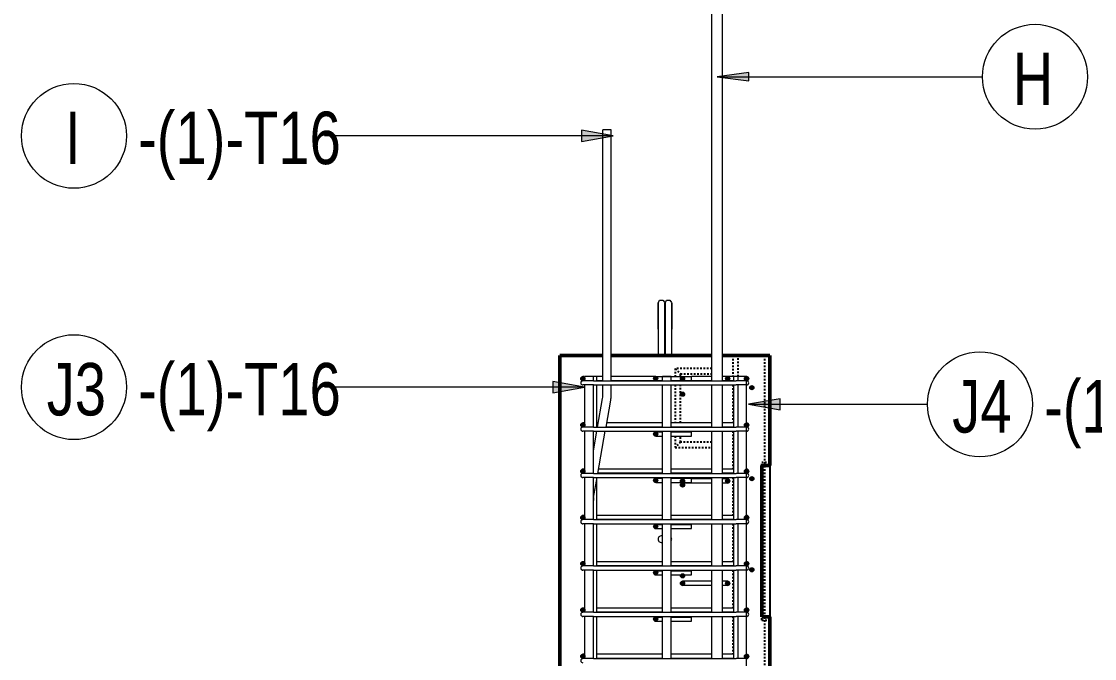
# Model space of a CAD drawing. Header units: millimetres. Extents: x 493 to 7173, y -1395 to 18363.
# Drawn here: x 3967 to 6012, y 2462 to 3677 of the extents above; entities that cross this region are included whole.
import ezdxf

# ---------------------------------------------------------------- set-up
doc = ezdxf.new("R2010")
doc.units = ezdxf.units.MM
doc.linetypes.add('Dash', pattern=[6.36, 3.18, -3.18])
for name, color, linetype, lineweight in [('A-GENM', 13, 'Continuous', 18), ('A-WALL', 113, 'Continuous', 25), ('A-WALL-HDLN', 110, 'Dash', 25), ('S-RBAR', 171, 'Continuous', 18), ('S-RBAR-IDEN', 171, 'Continuous', 9)]:
    doc.layers.add(name, color=color, linetype=linetype, lineweight=lineweight)
doc.styles.add('Nirmala UI Semilight_1', font='NirmalaS.ttf', dxfattribs={"width": 0.8, "height": 100})

# ---------------------------------------------------------------- blocks, each defined once
blk = doc.blocks.new('12_7Ø_ Lifting Insert_COLUMN - 12_9Ø Lifting insert-1653057-Elevation Right Copy 1 Copy 1')
at = {"layer": 'A-GENM'}
for p, q in [((17936, 3090), (17936, 3040)), ((17948.7, 3040), (17948.7, 3090))]:
    blk.add_line(p, q, dxfattribs=at)
at = {"layer": 'A-GENM', "flags": 128}
for points in [[(17936, 3140), (17938.9, 3145.3), (17944.9, 3145.8), (17948.6, 3140.9), (17948.7, 3140)], [(17936, 3090), (17936, 3109.8), (17936, 3126.3), (17936, 3137), (17936, 3140)], [(17936, 3140), (17936, 3135.9), (17936, 3124.4), (17936, 3107.2), (17936, 3090)], [(17948.7, 3090), (17948.7, 3109.8), (17948.7, 3126.3), (17948.7, 3137), (17948.7, 3140)], [(17948.7, 3140), (17948.7, 3135.9), (17948.7, 3124.4), (17948.7, 3107.2), (17948.7, 3090)]]:
    blk.add_lwpolyline(points, dxfattribs=at)
at = {"layer": 'A-GENM'}
for start, end in [(0, 22.8665), (337.1335, 360)]:
    blk.add_arc((17942.3, 2690), 6.35, start, end, dxfattribs=at)
blk = doc.blocks.new('12_7Ø_ Lifting Insert_COLUMN - 12_9Ø Lifting insert-V2-Elevation Right Copy 1 Copy 1')
at = {"layer": 'A-GENM'}
for p, q in [((17922.8, 3090), (17922.8, 3040)), ((17935.5, 3040), (17935.5, 3090))]:
    blk.add_line(p, q, dxfattribs=at)
at = {"layer": 'A-GENM', "flags": 128}
for points in [[(17922.8, 3140), (17925.7, 3145.3), (17931.8, 3145.8), (17935.5, 3140.9), (17935.5, 3140)], [(17922.8, 3090), (17922.8, 3109.8), (17922.8, 3126.3), (17922.8, 3137), (17922.8, 3140)], [(17922.8, 3140), (17922.8, 3135.9), (17922.8, 3124.4), (17922.8, 3107.2), (17922.8, 3090)], [(17935.5, 3090), (17935.5, 3109.8), (17935.5, 3126.3), (17935.5, 3137), (17935.5, 3140)], [(17935.5, 3140), (17935.5, 3135.9), (17935.5, 3124.4), (17935.5, 3107.2), (17935.5, 3090)]]:
    blk.add_lwpolyline(points, dxfattribs=at)
at = {"layer": 'A-GENM'}
for start, end in [(68.5986, 180), (180, 291.4014)]:
    blk.add_arc((17929.2, 2690), 6.35, start, end, dxfattribs=at)
blk = doc.blocks.new('M_Rebar Tag_rfa Dimension - ARROW-793927-Elevation Right Copy 1 Copy 1')
at = {"layer": 'S-RBAR-IDEN'}
blk.add_circle((18532.1, -1083.3), 100, dxfattribs=at)
blk = doc.blocks.new('M_Rebar Tag_rfa MARK - ARROW-794226-Elevation Right Copy 1 Copy 1')
at = {"layer": 'S-RBAR-IDEN'}
blk.add_circle((18641, 3571.3), 100, dxfattribs=at)

msp = doc.modelspace()

# ---------------------------------------------------------------- hatches: boundary and pattern name
at = {"layer": 'S-RBAR'}
h = msp.add_hatch(color=256, dxfattribs=at)
edge = h.paths.add_edge_path()
edge.add_arc((5036.7, 2996), 4, 0, 360)
for points in [[(5036.7, 2992), (5040.7, 2996), (5036.6, 2999.9), (5032.7, 2996), (5036.6, 2992.1)], [(5175.5, 2992.3), (5179.5, 2996.3), (5175.5, 3000.3), (5171.5, 2996.3)], [(5226.7, 2992), (5230.7, 2996), (5226.7, 3000), (5222.7, 2996)], [(5312.7, 2992), (5316.7, 2996), (5312.7, 3000), (5308.7, 2996)], [(5348.7, 2992), (5352.7, 2996), (5348.7, 3000), (5344.7, 2996)], [(5226.7, 2962.3), (5230.7, 2966.3), (5226.7, 2970.3), (5222.7, 2966.3)], [(5358.7, 2974.8), (5362.7, 2978.8), (5358.7, 2982.8), (5354.7, 2978.8)], [(5036.7, 2903.7), (5040.7, 2907.7), (5036.6, 2911.6), (5032.7, 2907.7), (5036.6, 2903.9)], [(5348.7, 2903.7), (5352.7, 2907.7), (5348.7, 2911.7), (5344.7, 2907.7)], [(5175.5, 2886.6), (5179.5, 2890.6), (5175.5, 2894.6), (5171.5, 2890.6)], [(5036.7, 2815.5), (5040.7, 2819.5), (5036.6, 2823.4), (5032.7, 2819.5), (5036.6, 2815.6)], [(5348.7, 2815.5), (5352.7, 2819.5), (5348.7, 2823.5), (5344.7, 2819.5), (5345.2, 2819)], [(5175.5, 2798.3), (5179.5, 2802.3), (5175.5, 2806.3), (5171.5, 2802.3)], [(5226.7, 2797), (5230.7, 2801), (5226.7, 2805), (5222.7, 2801)], [(5312.7, 2797), (5316.7, 2801), (5312.7, 2805), (5308.7, 2801)], [(5358.7, 2801.2), (5362.7, 2805.2), (5358.7, 2809.2), (5354.7, 2805.2)], [(5226.7, 2789.2), (5230.7, 2793.2), (5226.7, 2797.2), (5222.7, 2793.2)], [(5036.7, 2727.2), (5040.7, 2731.2), (5036.6, 2735.1), (5032.7, 2731.2), (5036.6, 2727.4)], [(5348.7, 2727.2), (5352.7, 2731.2), (5348.7, 2735.2), (5344.7, 2731.2)], [(5175.5, 2710.1), (5179.5, 2714.1), (5175.5, 2718.1), (5171.5, 2714.1)], [(5036.7, 2639), (5040.7, 2643), (5036.6, 2646.9), (5032.7, 2643), (5036.6, 2639.1)], [(5348.7, 2639), (5352.7, 2643), (5348.7, 2647), (5344.7, 2643)], [(5175.5, 2621.9), (5179.5, 2625.9), (5175.5, 2629.9), (5171.5, 2625.9)], [(5226.7, 2616.1), (5230.7, 2620.1), (5226.7, 2624.1), (5222.7, 2620.1)], [(5358.7, 2627.6), (5362.7, 2631.6), (5358.7, 2635.6), (5354.7, 2631.6)], [(5226.7, 2601.9), (5230.7, 2605.9), (5226.7, 2609.9), (5222.7, 2605.9)], [(5312.7, 2601.9), (5316.7, 2605.9), (5312.7, 2609.9), (5308.7, 2605.9)], [(5036.7, 2550.7), (5040.7, 2554.7), (5036.6, 2558.6), (5032.7, 2554.7), (5036.6, 2550.9)], [(5348.7, 2550.7), (5352.7, 2554.7), (5348.7, 2558.7), (5344.7, 2554.7)], [(5175.5, 2533.6), (5179.5, 2537.6), (5175.5, 2541.6), (5171.5, 2537.6)], [(5036.7, 2462.5), (5040.7, 2466.5), (5036.6, 2470.4), (5032.7, 2466.5), (5036.6, 2462.6)], [(5348.7, 2462.5), (5352.7, 2466.5), (5348.7, 2470.5), (5344.7, 2466.5)]]:
    msp.add_hatch(color=256, dxfattribs=at).paths.add_polyline_path(points)
h = msp.add_hatch(color=256, dxfattribs=at)
edge = h.paths.add_edge_path()
edge.add_arc((5175.5, 2996.3), 4, 0, 360)
h = msp.add_hatch(color=256, dxfattribs=at)
edge = h.paths.add_edge_path()
edge.add_arc((5226.7, 2996), 4, 0, 360)
h = msp.add_hatch(color=256, dxfattribs=at)
edge = h.paths.add_edge_path()
edge.add_arc((5312.7, 2996), 4, 0, 360)
h = msp.add_hatch(color=256, dxfattribs=at)
edge = h.paths.add_edge_path()
edge.add_arc((5348.7, 2996), 4, 0, 360)
h = msp.add_hatch(color=256, dxfattribs=at)
edge = h.paths.add_edge_path()
edge.add_arc((5226.7, 2966.3), 4, 0, 360)
h = msp.add_hatch(color=256, dxfattribs=at)
edge = h.paths.add_edge_path()
edge.add_arc((5358.7, 2978.8), 4, 0, 360)
h = msp.add_hatch(color=256, dxfattribs=at)
edge = h.paths.add_edge_path()
edge.add_arc((5036.7, 2907.7), 4, 0, 360)
h = msp.add_hatch(color=256, dxfattribs=at)
edge = h.paths.add_edge_path()
edge.add_arc((5348.7, 2907.7), 4, 0, 360)
h = msp.add_hatch(color=256, dxfattribs=at)
edge = h.paths.add_edge_path()
edge.add_arc((5175.5, 2890.6), 4, 0, 360)
h = msp.add_hatch(color=256, dxfattribs=at)
edge = h.paths.add_edge_path()
edge.add_arc((5036.7, 2819.5), 4, 0, 360)
h = msp.add_hatch(color=256, dxfattribs=at)
edge = h.paths.add_edge_path()
edge.add_arc((5348.7, 2819.5), 4, 0, 360)
h = msp.add_hatch(color=256, dxfattribs=at)
edge = h.paths.add_edge_path()
edge.add_arc((5175.5, 2802.3), 4, 0, 360)
h = msp.add_hatch(color=256, dxfattribs=at)
edge = h.paths.add_edge_path()
edge.add_arc((5226.7, 2801), 4, 0, 360)
h = msp.add_hatch(color=256, dxfattribs=at)
edge = h.paths.add_edge_path()
edge.add_arc((5312.7, 2801), 4, 0, 360)
h = msp.add_hatch(color=256, dxfattribs=at)
edge = h.paths.add_edge_path()
edge.add_arc((5358.7, 2805.2), 4, 0, 360)
h = msp.add_hatch(color=256, dxfattribs=at)
edge = h.paths.add_edge_path()
edge.add_arc((5226.7, 2793.2), 4, 0, 360)
h = msp.add_hatch(color=256, dxfattribs=at)
edge = h.paths.add_edge_path()
edge.add_arc((5036.7, 2731.2), 4, 0, 360)
h = msp.add_hatch(color=256, dxfattribs=at)
edge = h.paths.add_edge_path()
edge.add_arc((5348.7, 2731.2), 4, 0, 360)
h = msp.add_hatch(color=256, dxfattribs=at)
edge = h.paths.add_edge_path()
edge.add_arc((5175.5, 2714.1), 4, 0, 360)
h = msp.add_hatch(color=256, dxfattribs=at)
edge = h.paths.add_edge_path()
edge.add_arc((5036.7, 2643), 4, 0, 360)
h = msp.add_hatch(color=256, dxfattribs=at)
edge = h.paths.add_edge_path()
edge.add_arc((5348.7, 2643), 4, 0, 360)
h = msp.add_hatch(color=256, dxfattribs=at)
edge = h.paths.add_edge_path()
edge.add_arc((5175.5, 2625.9), 4, 0, 360)
h = msp.add_hatch(color=256, dxfattribs=at)
edge = h.paths.add_edge_path()
edge.add_arc((5226.7, 2620.1), 4, 0, 360)
h = msp.add_hatch(color=256, dxfattribs=at)
edge = h.paths.add_edge_path()
edge.add_arc((5358.7, 2631.6), 4, 0, 360)
h = msp.add_hatch(color=256, dxfattribs=at)
edge = h.paths.add_edge_path()
edge.add_arc((5226.7, 2605.9), 4, 0, 360)
h = msp.add_hatch(color=256, dxfattribs=at)
edge = h.paths.add_edge_path()
edge.add_arc((5312.7, 2605.9), 4, 0, 360)
h = msp.add_hatch(color=256, dxfattribs=at)
edge = h.paths.add_edge_path()
edge.add_arc((5036.7, 2554.7), 4, 0, 360)
h = msp.add_hatch(color=256, dxfattribs=at)
edge = h.paths.add_edge_path()
edge.add_arc((5348.7, 2554.7), 4, 0, 360)
h = msp.add_hatch(color=256, dxfattribs=at)
edge = h.paths.add_edge_path()
edge.add_arc((5175.5, 2537.6), 4, 0, 360)
h = msp.add_hatch(color=256, dxfattribs=at)
edge = h.paths.add_edge_path()
edge.add_arc((5036.7, 2466.5), 4, 0, 360)
h = msp.add_hatch(color=256, dxfattribs=at)
edge = h.paths.add_edge_path()
edge.add_arc((5348.7, 2466.5), 4, 0, 360)
at = {"layer": 'S-RBAR-IDEN'}
for points in [[(5292.7, 3571.3), (5352.7, 3563.4), (5352.7, 3579.2)], [(5094.4, 3458.7), (5034.4, 3469.3), (5034.4, 3448.1)], [(5039.8, 2979.7), (4979.8, 2990.3), (4979.8, 2969.1)], [(5352.4, 2947), (5412.4, 2936.4), (5412.4, 2957.6)]]:
    msp.add_hatch(color=256, dxfattribs=at).paths.add_polyline_path(points)

# ---------------------------------------------------------------- linework, layer by layer
at = {"layer": 'A-WALL', "lineweight": 50}
for p, q in [((5074.7, 3040), (4992.7, 3040)), ((4992.7, 3040), (4992.7, -378)), ((5282.7, 3040), (5090.7, 3040)), ((5392.7, 3040), (5302.7, 3040)), ((5392.7, 2830.1), (5392.7, 3040)), ((5377.7, 2541.7), (5377.7, 2830.1)), ((5377.7, 2830.1), (5392.7, 2830.1)), ((5392.7, 2541.7), (5377.7, 2541.7)), ((5392.7, -1395), (5392.7, 2541.7))]:
    msp.add_line(p, q, dxfattribs=at)
at = {"layer": 'A-WALL'}
msp.add_line((5392.7, 2830.1), (5392.7, 2541.7), dxfattribs=at)
at = {"layer": 'A-WALL-HDLN'}
for p, q in [((5322.7, 3040), (5322.7, 3000)), ((5332.7, 3000), (5332.7, 3040)), ((5382.7, 3040), (5382.7, 2835.9)), ((5212.7, 3015), (5212.7, 3000.3)), ((5282.7, 3015), (5212.7, 3015)), ((5212.7, 3015), (5222.7, 3005)), ((5222.7, 3000.3), (5222.7, 3005)), ((5222.7, 3005), (5282.7, 3005)), ((5212.7, 2983.9), (5212.7, 2911.7)), ((5222.7, 2911.7), (5222.7, 2983.9)), ((5322.7, 2983.9), (5322.7, 2911.7)), ((5212.7, 2895.7), (5212.7, 2894.6)), ((5212.7, 2886.6), (5212.7, 2865)), ((5222.7, 2894.6), (5222.7, 2895.7)), ((5222.7, 2875), (5222.7, 2886.6)), ((5322.7, 2895.7), (5322.7, 2823.5)), ((5222.7, 2875), (5212.7, 2865)), ((5212.7, 2865), (5282.7, 2865)), ((5282.7, 2875), (5222.7, 2875)), ((5392.7, 2835.9), (5377.7, 2835.9)), ((5377.7, 2830.1), (5377.7, 2835.9)), ((5382.7, 2835.8), (5382.7, 2830.1)), ((5382.7, 2830), (5382.7, 2541.7)), ((5322.7, 2807.4), (5322.7, 2735.4)), ((5322.7, 2719.2), (5322.7, 2647)), ((5322.7, 2630.9), (5322.7, 2558.7)), ((5322.7, 2542.7), (5322.7, 2470.5)), ((5377.7, 2535.9), (5377.7, 2541.7)), ((5377.7, 2535.9), (5392.7, 2535.9)), ((5382.7, 2541.6), (5382.7, 2535.9)), ((5382.7, 2535.8), (5382.7, -415))]:
    msp.add_line(p, q, dxfattribs=at)
at = {"layer": 'S-RBAR'}
for p, q in [((5282.7, 2991.9), (5282.7, 4720)), ((5302.7, 2991.9), (5302.7, 4720)), ((5090.7, 3470), (5074.7, 3470)), ((5074.7, 2991.9), (5074.7, 3470)), ((5090.7, 2991.9), (5090.7, 3470)), ((5036.6, 2999.9), (5032.7, 2996)), ((5032.7, 2996), (5036.6, 2992.1)), ((5040.7, 2996), (5036.6, 2999.9)), ((5036.6, 2992.1), (5036.7, 2992)), ((5039.5, 3000), (5036.7, 3000)), ((5036.7, 2992), (5040.7, 2996)), ((5039.5, 2992), (5036.7, 2992)), ((5056.7, 2991.9), (5036.7, 2991.9)), ((5056.7, 3000), (5040.7, 3000)), ((5040.7, 2991.9), (5040.7, 3000)), ((5063.3, 3000), (5056.7, 3000)), ((5056.7, 2991.9), (5056.7, 3000)), ((5056.7, 2991.9), (5328.7, 2991.9)), ((5074.7, 3000), (5063.3, 3000)), ((5063.3, 2991.9), (5063.3, 3000)), ((5074.7, 2992), (5063.3, 2992)), ((5174, 3000), (5090.7, 3000)), ((5188.7, 2992), (5090.7, 2992)), ((5175.5, 3000.3), (5171.5, 2996.3)), ((5171.5, 2996.3), (5175.5, 2992.3)), ((5175.6, 3000), (5174.5, 3000)), ((5175.5, 3000.3), (5209.7, 3000.3)), ((5179.5, 2996.3), (5175.5, 3000.3)), ((5175.5, 2992.3), (5179.5, 2996.3)), ((5175.5, 2992.3), (5188.2, 2992.3)), ((5204.7, 3000), (5188.7, 3000)), ((5188.7, 2991.9), (5188.7, 3000)), ((5204.7, 2991.9), (5204.7, 3000)), ((5282.7, 2992), (5204.7, 2992)), ((5205.3, 2992.3), (5209.7, 2992.3)), ((5209.7, 3000.3), (5243.6, 3000.3)), ((5209.7, 2992.3), (5243.6, 2992.3)), ((5226.7, 3000), (5222.7, 2996)), ((5222.7, 2996), (5226.7, 2992)), ((5230.7, 2996), (5226.7, 3000)), ((5226.7, 2992), (5230.7, 2996)), ((5243.6, 2992.3), (5243.6, 3000.3)), ((5282.7, 3000), (5243.6, 3000)), ((5324.3, 3000), (5302.7, 3000)), ((5324.3, 2992), (5302.7, 2992)), ((5312.7, 3000), (5308.7, 2996)), ((5308.7, 2996), (5312.7, 2992)), ((5316.7, 2996), (5312.7, 3000)), ((5312.7, 2992), (5316.7, 2996)), ((5332.4, 3000), (5324.3, 3000)), ((5324.3, 2991.9), (5324.3, 3000)), ((5348.5, 2991.9), (5328.7, 2991.9)), ((5348.7, 3000), (5332.7, 3000)), ((5332.7, 2991.9), (5332.7, 3000)), ((5348.7, 3000), (5344.7, 2996)), ((5344.7, 2996), (5348.7, 2992)), ((5348.7, 70.1), (5348.7, 3000)), ((5352.7, 2996), (5348.7, 3000)), ((5348.7, 2992), (5352.7, 2996)), ((5056.7, 2983.9), (5036.7, 2983.9)), ((5040.7, 2903.7), (5040.7, 2983.9)), ((5056.7, 2983.9), (5328.7, 2983.9)), ((5056.7, 2903.7), (5056.7, 2983.9)), ((5063.3, 2903.7), (5063.3, 2983.9)), ((5074.7, 2963.5), (5074.7, 2983.9)), ((5090.7, 2963.5), (5090.7, 2983.9)), ((5188.7, 2903.7), (5188.7, 2983.9)), ((5204.7, 2903.7), (5204.7, 2983.9)), ((5226.7, 2970.3), (5222.7, 2966.3)), ((5222.7, 2966.3), (5226.7, 2962.3)), ((5230.7, 2966.3), (5226.7, 2970.3)), ((5226.7, 2962.3), (5230.7, 2966.3)), ((5282.7, 2903.7), (5282.7, 2983.9)), ((5302.7, 2903.7), (5302.7, 2983.9)), ((5324.3, 2903.7), (5324.3, 2983.9)), ((5348.5, 2983.9), (5328.7, 2983.9)), ((5332.7, 2903.7), (5332.7, 2983.9)), ((5358.7, 2982.8), (5354.7, 2978.8)), ((5354.7, 2978.8), (5358.7, 2974.8)), ((5362.7, 2978.8), (5358.7, 2982.8)), ((5358.7, 2974.8), (5362.7, 2978.8)), ((5064.7, 2903.7), (5074.2, 2957.9)), ((5080.9, 2903.7), (5090, 2955.2)), ((5036.6, 2911.6), (5032.7, 2907.7)), ((5032.7, 2907.7), (5036.6, 2903.9)), ((5040.7, 2907.7), (5036.6, 2911.6)), ((5036.6, 2903.9), (5036.7, 2903.7)), ((5039.5, 2911.7), (5036.7, 2911.7)), ((5036.7, 2903.7), (5040.7, 2907.7)), ((5039.5, 2903.7), (5036.7, 2903.7)), ((5056.7, 2903.7), (5036.7, 2903.7)), ((5056.7, 2903.7), (5328.7, 2903.7)), ((5066.1, 2911.7), (5063.3, 2911.7)), ((5064.7, 2903.7), (5063.3, 2903.7)), ((5188.7, 2903.7), (5080.9, 2903.7)), ((5188.7, 2911.7), (5082.3, 2911.7)), ((5282.7, 2911.7), (5204.7, 2911.7)), ((5282.7, 2903.7), (5204.7, 2903.7)), ((5324.3, 2911.7), (5302.7, 2911.7)), ((5324.3, 2903.7), (5302.7, 2903.7)), ((5348.5, 2903.7), (5328.7, 2903.7)), ((5348.7, 2911.7), (5344.7, 2907.7)), ((5344.7, 2907.7), (5348.7, 2903.7)), ((5352.7, 2907.7), (5348.7, 2911.7)), ((5348.7, 2903.7), (5352.7, 2907.7)), ((5056.7, 2895.7), (5036.7, 2895.7)), ((5040.7, 2815.4), (5040.7, 2895.7)), ((5056.7, 2895.7), (5328.7, 2895.7)), ((5056.7, 2858.6), (5063.3, 2895.7)), ((5056.7, 2815.4), (5056.7, 2895.7)), ((5065.4, 2815.4), (5079.5, 2895.7)), ((5175.5, 2894.6), (5171.5, 2890.6)), ((5171.5, 2890.6), (5175.5, 2886.6)), ((5175.5, 2894.6), (5188.2, 2894.6)), ((5179.5, 2890.6), (5175.5, 2894.6)), ((5175.5, 2886.6), (5179.5, 2890.6)), ((5175.5, 2886.6), (5188.2, 2886.6)), ((5188.7, 2815.4), (5188.7, 2895.7)), ((5204.7, 2815.4), (5204.7, 2895.7)), ((5205.3, 2894.6), (5209.7, 2894.6)), ((5205.3, 2886.6), (5209.7, 2886.6)), ((5209.7, 2894.6), (5243.6, 2894.6)), ((5209.7, 2886.6), (5243.6, 2886.6)), ((5243.6, 2886.6), (5243.6, 2894.6)), ((5282.7, 2815.4), (5282.7, 2895.7)), ((5302.7, 2815.4), (5302.7, 2895.7)), ((5324.3, 2815.4), (5324.3, 2895.7)), ((5348.5, 2895.7), (5328.7, 2895.7)), ((5332.7, 2815.4), (5332.7, 2895.7)), ((5036.6, 2823.4), (5032.7, 2819.5)), ((5040.7, 2819.5), (5036.6, 2823.4)), ((5039.5, 2823.5), (5036.7, 2823.5)), ((5188.7, 2823.5), (5066.8, 2823.5)), ((5282.7, 2823.5), (5204.7, 2823.5)), ((5324.3, 2823.5), (5302.7, 2823.5)), ((5348.7, 2823.5), (5344.7, 2819.5)), ((5352.7, 2819.5), (5348.7, 2823.5)), ((5032.7, 2819.5), (5036.6, 2815.6)), ((5036.6, 2815.6), (5036.7, 2815.5)), ((5036.7, 2815.5), (5040.7, 2819.5)), ((5039.5, 2815.5), (5036.7, 2815.5)), ((5056.7, 2815.4), (5036.7, 2815.4)), ((5056.7, 2807.4), (5036.7, 2807.4)), ((5040.7, 2727.2), (5040.7, 2807.4)), ((5056.7, 2815.4), (5328.7, 2815.4)), ((5056.7, 2807.4), (5328.7, 2807.4)), ((5056.7, 2727.2), (5056.7, 2807.4)), ((5057.2, 2769.2), (5063.9, 2807.4)), ((5063.3, 2727.2), (5063.3, 2804)), ((5188.7, 2815.5), (5065.4, 2815.5)), ((5175.5, 2806.3), (5171.5, 2802.3)), ((5171.5, 2802.3), (5175.5, 2798.3)), ((5175.5, 2806.3), (5188.2, 2806.3)), ((5179.5, 2802.3), (5175.5, 2806.3)), ((5175.5, 2798.3), (5179.5, 2802.3)), ((5188.7, 2727.2), (5188.7, 2807.4)), ((5282.7, 2815.5), (5204.7, 2815.5)), ((5204.7, 2727.2), (5204.7, 2807.4)), ((5205.3, 2806.3), (5209.7, 2806.3)), ((5209.7, 2806.3), (5243.6, 2806.3)), ((5226.7, 2805), (5222.7, 2801)), ((5230.7, 2801), (5226.7, 2805)), ((5246.7, 2805), (5243.3, 2805)), ((5243.6, 2798.3), (5243.6, 2806.3)), ((5282.7, 2805), (5246.7, 2805)), ((5282.7, 2727.2), (5282.7, 2807.4)), ((5324.3, 2815.5), (5302.7, 2815.5)), ((5302.7, 2727.2), (5302.7, 2807.4)), ((5312.7, 2805), (5303.3, 2805)), ((5312.7, 2805), (5308.7, 2801)), ((5316.7, 2801), (5312.7, 2805)), ((5324.3, 2727.2), (5324.3, 2807.4)), ((5348.5, 2815.4), (5328.7, 2815.4)), ((5348.5, 2807.4), (5328.7, 2807.4)), ((5332.7, 2727.2), (5332.7, 2807.4)), ((5344.7, 2819.5), (5345.2, 2819)), ((5345.2, 2819), (5348.7, 2815.5)), ((5348.7, 2815.5), (5352.7, 2819.5)), ((5358.7, 2809.2), (5354.7, 2805.2)), ((5354.7, 2805.2), (5358.7, 2801.2)), ((5362.7, 2805.2), (5358.7, 2809.2)), ((5358.7, 2801.2), (5362.7, 2805.2)), ((5175.5, 2798.3), (5188.2, 2798.3)), ((5205.3, 2798.3), (5209.7, 2798.3)), ((5209.7, 2798.3), (5243.6, 2798.3)), ((5222.7, 2801), (5226.7, 2797)), ((5226.7, 2797.2), (5222.7, 2793.2)), ((5222.7, 2793.2), (5226.7, 2789.2)), ((5226.7, 2797), (5230.7, 2801)), ((5230.7, 2793.2), (5226.7, 2797.2)), ((5246.7, 2797), (5226.7, 2797)), ((5226.7, 2789.2), (5230.7, 2793.2)), ((5282.7, 2797), (5246.7, 2797)), ((5312.7, 2797), (5303.3, 2797)), ((5308.7, 2801), (5312.7, 2797)), ((5312.7, 2797), (5316.7, 2801)), ((5036.6, 2735.1), (5032.7, 2731.2)), ((5032.7, 2731.2), (5036.6, 2727.4)), ((5040.7, 2731.2), (5036.6, 2735.1)), ((5036.6, 2727.4), (5036.7, 2727.2)), ((5039.5, 2735.2), (5036.7, 2735.2)), ((5036.7, 2727.2), (5040.7, 2731.2)), ((5039.5, 2727.2), (5036.7, 2727.2)), ((5056.7, 2727.2), (5036.7, 2727.2)), ((5056.7, 2727.2), (5328.7, 2727.2)), ((5188.7, 2735.2), (5063.3, 2735.2)), ((5188.7, 2727.2), (5063.3, 2727.2)), ((5282.7, 2735.2), (5204.7, 2735.2)), ((5282.7, 2727.2), (5204.7, 2727.2)), ((5324.3, 2735.2), (5302.7, 2735.2)), ((5324.3, 2727.2), (5302.7, 2727.2)), ((5348.5, 2727.2), (5328.7, 2727.2)), ((5348.7, 2735.2), (5344.7, 2731.2)), ((5344.7, 2731.2), (5348.7, 2727.2)), ((5352.7, 2731.2), (5348.7, 2735.2)), ((5348.7, 2727.2), (5352.7, 2731.2)), ((5056.7, 2719.2), (5036.7, 2719.2)), ((5040.7, 2638.9), (5040.7, 2719.2)), ((5056.7, 2719.2), (5328.7, 2719.2)), ((5056.7, 2638.9), (5056.7, 2719.2)), ((5063.3, 2638.9), (5063.3, 2719.2)), ((5175.5, 2718.1), (5171.5, 2714.1)), ((5171.5, 2714.1), (5175.5, 2710.1)), ((5175.5, 2718.1), (5188.2, 2718.1)), ((5179.5, 2714.1), (5175.5, 2718.1)), ((5175.5, 2710.1), (5179.5, 2714.1)), ((5175.5, 2710.1), (5188.2, 2710.1)), ((5188.7, 2638.9), (5188.7, 2719.2)), ((5204.7, 2638.9), (5204.7, 2719.2)), ((5205.3, 2718.1), (5209.7, 2718.1)), ((5205.3, 2710.1), (5209.7, 2710.1)), ((5209.7, 2718.1), (5243.6, 2718.1)), ((5209.7, 2710.1), (5243.6, 2710.1)), ((5243.6, 2710.1), (5243.6, 2718.1)), ((5282.7, 2638.9), (5282.7, 2719.2)), ((5302.7, 2638.9), (5302.7, 2719.2)), ((5324.3, 2638.9), (5324.3, 2719.2)), ((5348.5, 2719.2), (5328.7, 2719.2)), ((5332.7, 2638.9), (5332.7, 2719.2)), ((5036.6, 2646.9), (5032.7, 2643)), ((5032.7, 2643), (5036.6, 2639.1)), ((5040.7, 2643), (5036.6, 2646.9)), ((5036.6, 2639.1), (5036.7, 2639)), ((5039.5, 2647), (5036.7, 2647)), ((5036.7, 2639), (5040.7, 2643)), ((5039.5, 2639), (5036.7, 2639)), ((5056.7, 2638.9), (5036.7, 2638.9)), ((5056.7, 2638.9), (5328.7, 2638.9)), ((5188.7, 2647), (5063.3, 2647)), ((5188.7, 2639), (5063.3, 2639)), ((5282.7, 2647), (5204.7, 2647)), ((5282.7, 2639), (5204.7, 2639)), ((5324.3, 2647), (5302.7, 2647)), ((5324.3, 2639), (5302.7, 2639)), ((5348.5, 2638.9), (5328.7, 2638.9)), ((5348.7, 2647), (5344.7, 2643)), ((5344.7, 2643), (5348.7, 2639)), ((5352.7, 2643), (5348.7, 2647)), ((5348.7, 2639), (5352.7, 2643)), ((5056.7, 2630.9), (5036.7, 2630.9)), ((5040.7, 2550.7), (5040.7, 2630.9)), ((5056.7, 2630.9), (5328.7, 2630.9)), ((5056.7, 2550.7), (5056.7, 2630.9)), ((5063.3, 2550.7), (5063.3, 2630.9)), ((5175.5, 2629.9), (5171.5, 2625.9)), ((5171.5, 2625.9), (5175.5, 2621.9)), ((5175.5, 2629.9), (5188.2, 2629.9)), ((5179.5, 2625.9), (5175.5, 2629.9)), ((5175.5, 2621.9), (5179.5, 2625.9)), ((5175.5, 2621.9), (5188.2, 2621.9)), ((5188.7, 2550.7), (5188.7, 2630.9)), ((5204.7, 2550.7), (5204.7, 2630.9)), ((5205.3, 2629.9), (5209.7, 2629.9)), ((5205.3, 2621.9), (5209.7, 2621.9)), ((5209.7, 2629.9), (5243.6, 2629.9)), ((5209.7, 2621.9), (5243.6, 2621.9)), ((5226.7, 2624.1), (5222.7, 2620.1)), ((5222.7, 2620.1), (5226.7, 2616.1)), ((5230.7, 2620.1), (5226.7, 2624.1)), ((5226.7, 2616.1), (5230.7, 2620.1)), ((5243.6, 2621.9), (5243.6, 2629.9)), ((5282.7, 2550.7), (5282.7, 2630.9)), ((5302.7, 2550.7), (5302.7, 2630.9)), ((5324.3, 2550.7), (5324.3, 2630.9)), ((5348.5, 2630.9), (5328.7, 2630.9)), ((5332.7, 2550.7), (5332.7, 2630.9)), ((5358.7, 2635.6), (5354.7, 2631.6)), ((5354.7, 2631.6), (5358.7, 2627.6)), ((5362.7, 2631.6), (5358.7, 2635.6)), ((5358.7, 2627.6), (5362.7, 2631.6)), ((5226.7, 2609.9), (5222.7, 2605.9)), ((5222.7, 2605.9), (5226.7, 2601.9)), ((5246.7, 2609.9), (5226.7, 2609.9)), ((5230.7, 2605.9), (5226.7, 2609.9)), ((5226.7, 2601.9), (5230.7, 2605.9)), ((5246.7, 2601.9), (5226.7, 2601.9)), ((5282.7, 2609.9), (5246.7, 2609.9)), ((5282.7, 2601.9), (5246.7, 2601.9)), ((5312.7, 2609.9), (5303.3, 2609.9)), ((5312.7, 2601.9), (5303.3, 2601.9)), ((5312.7, 2609.9), (5308.7, 2605.9)), ((5308.7, 2605.9), (5312.7, 2601.9)), ((5316.7, 2605.9), (5312.7, 2609.9)), ((5312.7, 2601.9), (5316.7, 2605.9)), ((5036.6, 2558.6), (5032.7, 2554.7)), ((5040.7, 2554.7), (5036.6, 2558.6)), ((5039.5, 2558.7), (5036.7, 2558.7)), ((5188.7, 2558.7), (5063.3, 2558.7)), ((5282.7, 2558.7), (5204.7, 2558.7)), ((5324.3, 2558.7), (5302.7, 2558.7)), ((5348.7, 2558.7), (5344.7, 2554.7)), ((5352.7, 2554.7), (5348.7, 2558.7)), ((5032.7, 2554.7), (5036.6, 2550.9)), ((5036.6, 2550.9), (5036.7, 2550.7)), ((5036.7, 2550.7), (5040.7, 2554.7)), ((5039.5, 2550.7), (5036.7, 2550.7)), ((5056.7, 2550.7), (5036.7, 2550.7)), ((5056.7, 2542.7), (5036.7, 2542.7)), ((5040.7, 2462.4), (5040.7, 2542.7)), ((5056.7, 2550.7), (5328.7, 2550.7)), ((5056.7, 2542.7), (5328.7, 2542.7)), ((5056.7, 2462.4), (5056.7, 2542.7)), ((5188.7, 2550.7), (5063.3, 2550.7)), ((5063.3, 2462.4), (5063.3, 2542.7)), ((5175.5, 2541.6), (5171.5, 2537.6)), ((5171.5, 2537.6), (5175.5, 2533.6)), ((5175.5, 2541.6), (5188.2, 2541.6)), ((5179.5, 2537.6), (5175.5, 2541.6)), ((5175.5, 2533.6), (5179.5, 2537.6)), ((5188.7, 2462.4), (5188.7, 2542.7)), ((5282.7, 2550.7), (5204.7, 2550.7)), ((5204.7, 2462.4), (5204.7, 2542.7)), ((5205.3, 2541.6), (5209.7, 2541.6)), ((5209.7, 2541.6), (5243.6, 2541.6)), ((5243.6, 2533.6), (5243.6, 2541.6)), ((5282.7, 2462.4), (5282.7, 2542.7)), ((5324.3, 2550.7), (5302.7, 2550.7)), ((5302.7, 2462.4), (5302.7, 2542.7)), ((5324.3, 2462.4), (5324.3, 2542.7)), ((5348.5, 2550.7), (5328.7, 2550.7)), ((5348.5, 2542.7), (5328.7, 2542.7)), ((5332.7, 2462.4), (5332.7, 2542.7)), ((5344.7, 2554.7), (5348.7, 2550.7)), ((5348.7, 2550.7), (5352.7, 2554.7)), ((5175.5, 2533.6), (5188.2, 2533.6)), ((5205.3, 2533.6), (5209.7, 2533.6)), ((5209.7, 2533.6), (5243.6, 2533.6)), ((5036.6, 2470.4), (5032.7, 2466.5)), ((5032.7, 2466.5), (5036.6, 2462.6)), ((5040.7, 2466.5), (5036.6, 2470.4)), ((5036.6, 2462.6), (5036.7, 2462.5)), ((5039.5, 2470.5), (5036.7, 2470.5)), ((5036.7, 2462.5), (5040.7, 2466.5)), ((5039.5, 2462.5), (5036.7, 2462.5)), ((5056.7, 2462.4), (5036.7, 2462.4)), ((5056.7, 2462.4), (5328.7, 2462.4)), ((5188.7, 2470.5), (5063.3, 2470.5)), ((5188.7, 2462.5), (5063.3, 2462.5)), ((5282.7, 2470.5), (5204.7, 2470.5)), ((5282.7, 2462.5), (5204.7, 2462.5)), ((5324.3, 2470.5), (5302.7, 2470.5)), ((5324.3, 2462.5), (5302.7, 2462.5)), ((5348.5, 2462.4), (5328.7, 2462.4)), ((5348.7, 2470.5), (5344.7, 2466.5)), ((5344.7, 2466.5), (5348.7, 2462.5)), ((5352.7, 2466.5), (5348.7, 2470.5)), ((5348.7, 2462.5), (5352.7, 2466.5))]:
    msp.add_line(p, q, dxfattribs=at)
for centre in [(5036.7, 2996), (5175.5, 2996.3), (5226.7, 2996), (5312.7, 2996), (5348.7, 2996), (5226.7, 2966.3), (5358.7, 2978.8), (5036.7, 2907.7), (5348.7, 2907.7), (5175.5, 2890.6), (5036.7, 2819.5), (5348.7, 2819.5), (5175.5, 2802.3), (5226.7, 2801), (5312.7, 2801), (5358.7, 2805.2), (5226.7, 2793.2), (5036.7, 2731.2), (5348.7, 2731.2), (5175.5, 2714.1), (5036.7, 2643), (5348.7, 2643), (5175.5, 2625.9), (5226.7, 2620.1), (5358.7, 2631.6), (5226.7, 2605.9), (5312.7, 2605.9), (5036.7, 2554.7), (5348.7, 2554.7), (5175.5, 2537.6), (5036.7, 2466.5), (5348.7, 2466.5)]:
    msp.add_circle(centre, 4, dxfattribs=at)
for centre, radius, start, end in [((5036.7, 2996), 4, 90, 270), ((5036.7, 2987.9), 4, 90, 270), ((5036.7, 2987.9), 4, 120, 165), ((5036.7, 2987.9), 4, 120, 165), ((5036.7, 2987.9), 4, 195, 240), ((5036.7, 2987.9), 4, 195, 240), ((5175.5, 2996.3), 4, 90, 270), ((5348.7, 2996), 4, 270.217, 90), ((5348.7, 2987.9), 4, 270.217, 89.783), ((5348.7, 2987.9), 4, 15, 60), ((5348.7, 2987.9), 4, 300, 345), ((5036.7, 2987.9), 4, 255, 270), ((5036.7, 2987.9), 4, 255, 270), ((5348.7, 2987.9), 4, 270.217, 285), ((5042.7, 2963.5), 32, 350, 360), ((5042.7, 2963.5), 48, 350, 360), ((5036.7, 2907.7), 4, 90, 270), ((5036.7, 2899.7), 4, 90, 270), ((5348.7, 2907.7), 4, 270.217, 89.783), ((5348.7, 2899.7), 4, 270.217, 89.783), ((5036.7, 2899.7), 4, 120, 165), ((5036.7, 2899.7), 4, 120, 165), ((5036.7, 2899.7), 4, 195, 240), ((5036.7, 2899.7), 4, 195, 240), ((5036.7, 2899.7), 4, 255, 270), ((5036.7, 2899.7), 4, 255, 270), ((5175.5, 2890.6), 4, 90, 270), ((5348.7, 2899.7), 4, 270.217, 285), ((5348.7, 2899.7), 4, 15, 60), ((5348.7, 2899.7), 4, 300, 345), ((5036.7, 2819.5), 4, 90, 270), ((5348.7, 2819.5), 4, 270.217, 89.783), ((5036.7, 2811.4), 4, 90, 270), ((5036.7, 2811.4), 4, 120, 165), ((5036.7, 2811.4), 4, 120, 165), ((5036.7, 2811.4), 4, 195, 240), ((5036.7, 2811.4), 4, 195, 240), ((5036.7, 2811.4), 4, 255, 270), ((5036.7, 2811.4), 4, 255, 270), ((5175.5, 2802.3), 4, 90, 270), ((5312.7, 2801), 4, 270, 90), ((5348.7, 2811.4), 4, 270.217, 89.783), ((5348.7, 2811.4), 4, 270.217, 285), ((5348.7, 2811.4), 4, 15, 60), ((5348.7, 2811.4), 4, 300, 345), ((5226.7, 2801), 4, 225, 270), ((5088.7, 2763.7), 32, 170, 180), ((5036.7, 2731.2), 4, 90, 270), ((5036.7, 2723.2), 4, 90, 270), ((5036.7, 2723.2), 4, 120, 165), ((5036.7, 2723.2), 4, 120, 165), ((5036.7, 2723.2), 4, 195, 240), ((5036.7, 2723.2), 4, 195, 240), ((5348.7, 2731.2), 4, 270.217, 89.783), ((5348.7, 2723.2), 4, 270.217, 89.783), ((5348.7, 2723.2), 4, 15, 60), ((5348.7, 2723.2), 4, 300, 345), ((5036.7, 2723.2), 4, 255, 270), ((5036.7, 2723.2), 4, 255, 270), ((5175.5, 2714.1), 4, 90, 270), ((5348.7, 2723.2), 4, 270.217, 285), ((5036.7, 2643), 4, 90, 270), ((5036.7, 2634.9), 4, 90, 270), ((5036.7, 2634.9), 4, 120, 165), ((5036.7, 2634.9), 4, 120, 165), ((5348.7, 2643), 4, 270.217, 89.783), ((5348.7, 2634.9), 4, 270.217, 89.783), ((5348.7, 2634.9), 4, 15, 60), ((5036.7, 2634.9), 4, 195, 240), ((5036.7, 2634.9), 4, 195, 240), ((5036.7, 2634.9), 4, 255, 270), ((5036.7, 2634.9), 4, 255, 270), ((5175.5, 2625.9), 4, 90, 270), ((5348.7, 2634.9), 4, 270.217, 285), ((5348.7, 2634.9), 4, 300, 345), ((5226.7, 2605.9), 4, 90, 270), ((5312.7, 2605.9), 4, 270, 90), ((5036.7, 2554.7), 4, 90, 270), ((5348.7, 2554.7), 4, 270.217, 89.783), ((5036.7, 2546.7), 4, 90, 270), ((5036.7, 2546.7), 4, 120, 165), ((5036.7, 2546.7), 4, 120, 165), ((5036.7, 2546.7), 4, 195, 240), ((5036.7, 2546.7), 4, 195, 240), ((5036.7, 2546.7), 4, 255, 270), ((5036.7, 2546.7), 4, 255, 270), ((5175.5, 2537.6), 4, 90, 270), ((5348.7, 2546.7), 4, 270.217, 89.783), ((5348.7, 2546.7), 4, 270.217, 285), ((5348.7, 2546.7), 4, 15, 60), ((5348.7, 2546.7), 4, 300, 345), ((5036.7, 2466.5), 4, 90, 270), ((5036.7, 2458.4), 4, 90, 270), ((5348.7, 2466.5), 4, 270.217, 89.783)]:
    msp.add_arc(centre, radius, start, end, dxfattribs=at)
at = {"layer": 'S-RBAR-IDEN'}
for p, q in [((5352.7, 3579.2), (5292.7, 3571.3)), ((5352.7, 3563.4), (5352.7, 3579.2)), ((5292.7, 3571.3), (5352.7, 3563.4)), ((5292.7, 3571.3), (5798.3, 3571.3)), ((5094.4, 3458.7), (4544.7, 3458.7)), ((5094.4, 3458.7), (5034.4, 3469.3)), ((5034.4, 3469.3), (5034.4, 3448.1)), ((5034.4, 3448.1), (5094.4, 3458.7)), ((5039.8, 2979.7), (4979.8, 2990.3)), ((4979.8, 2990.3), (4979.8, 2969.1)), ((5039.8, 2979.7), (4544.7, 2979.7)), ((4979.8, 2969.1), (5039.8, 2979.7)), ((5412.4, 2957.6), (5352.4, 2947)), ((5352.4, 2947), (5412.4, 2936.4)), ((5352.4, 2947), (5693.4, 2947)), ((5412.4, 2936.4), (5412.4, 2957.6))]:
    msp.add_line(p, q, dxfattribs=at)

# ---------------------------------------------------------------- block references
at = {"layer": 'A-GENM'}
for name in ['12_7Ø_ Lifting Insert_COLUMN - 12_9Ø Lifting insert-V2-Elevation Right Copy 1 Copy 1', '12_7Ø_ Lifting Insert_COLUMN - 12_9Ø Lifting insert-1653057-Elevation Right Copy 1 Copy 1']:
    msp.add_blockref(name, (-12742.7, 0), dxfattribs=at)
at = {"layer": 'S-RBAR-IDEN'}
for name, p in [('M_Rebar Tag_rfa MARK - ARROW-794226-Elevation Right Copy 1 Copy 1', (-12742.7, 0)), ('M_Rebar Tag_rfa Dimension - ARROW-793927-Elevation Right Copy 1 Copy 1', (-14465.2, 4542)), ('M_Rebar Tag_rfa Dimension - ARROW-793927-Elevation Right Copy 1 Copy 1', (-14465.2, 4063)), ('M_Rebar Tag_rfa Dimension - ARROW-793927-Elevation Right Copy 1 Copy 1', (-12738.7, 4030.3))]:
    msp.add_blockref(name, p, dxfattribs=at)

# ---------------------------------------------------------------- texts
at = {"layer": 'S-RBAR-IDEN', "char_height": 100, "attachment_point": 1, "style": 'Nirmala UI Semilight_1'}
for s, insert, width in [('H', (5855.9, 3617.4), 94.92), ('I', (4050, 3504.8), 33.35), ('-(1)-T16', (4189.1, 3504.8), 428.422), ('J3', (4015.1, 3025.8), 118.008), ('-(1)-T16', (4189.1, 3025.8), 428.422), ('J4', (5740.5, 2993.1), 120.574), ('-(1)-T16', (5915.7, 2993.1), 428.422)]:
    msp.add_mtext(s, dxfattribs=dict(at, insert=insert, width=width))

doc.saveas('drawing.dxf')
